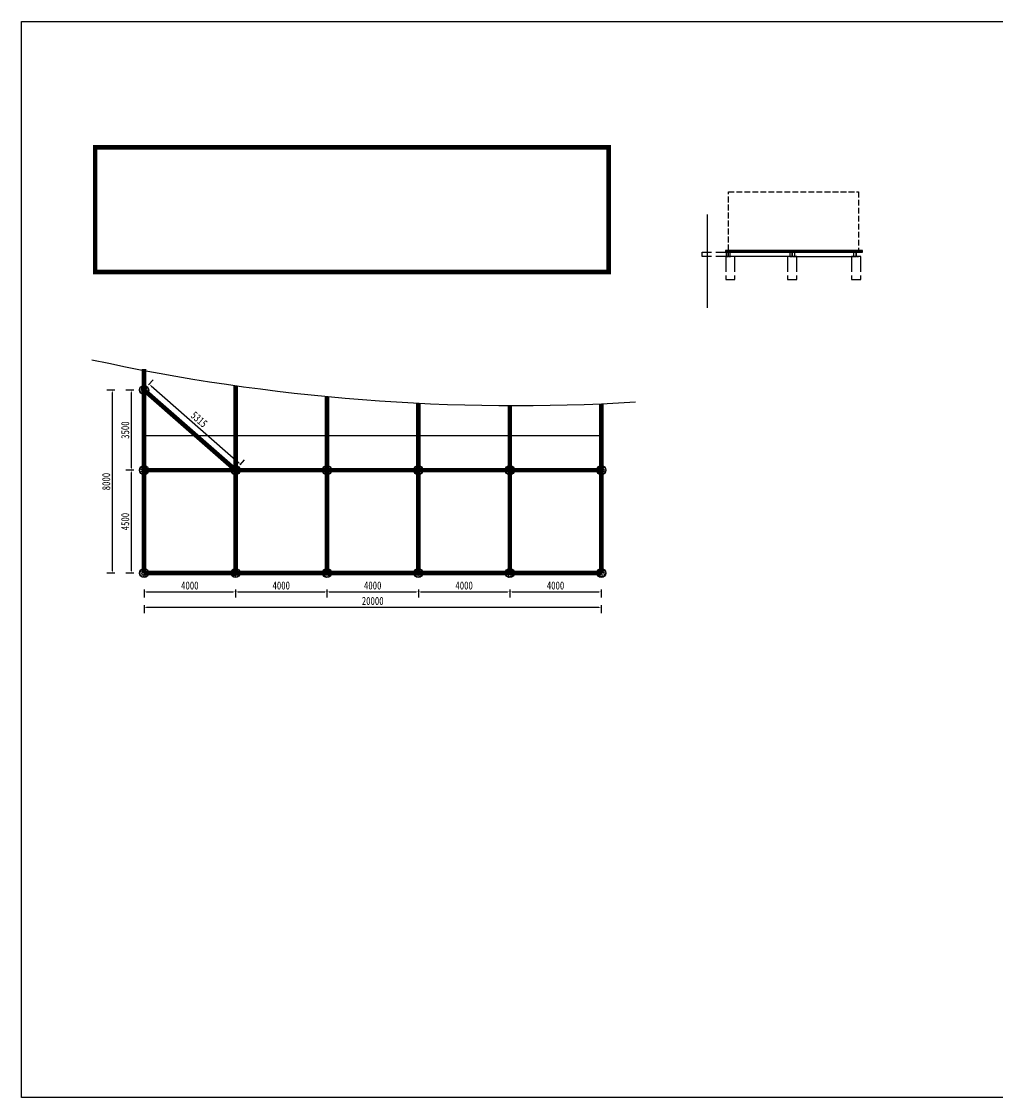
# Model space of a CAD drawing. Header units: millimetres. Extents: x -2018967 to 3675, y -751 to 1571936.
# Drawn here: x -1436152 to -1393454, y 1300032 to 1347077 of the extents above; entities that cross this region are included whole.
import ezdxf

# ---------------------------------------------------------------- set-up
doc = ezdxf.new("R2010")
doc.units = ezdxf.units.MM
doc.header["$LTSCALE"] = 1000
doc.linetypes.add('-6_350_HOLE$0$DASH', pattern=[0.35, 0.25, -0.1])
doc.layers.get('0').update_dxf_attribs({"linetype": 'CONTINUOUS'})
doc.layers.get('DEFPOINTS').update_dxf_attribs({"linetype": 'CONTINUOUS'})
doc.layers.add('W-STEEL_FRAME钢架', color=3, linetype='CONTINUOUS')
doc.layers.add('W-WOOD_FLOOR木地板', color=30, linetype='CONTINUOUS')
doc.styles.add('STANDARD_T3', font='simplex.shx', dxfattribs={"width": 0.7, "bigfont": 'gbcbig.shx'})
doc.styles.add('黑体', font='simhei.ttf', dxfattribs={"width": 0.8})
doc.dimstyles.new('W&&100', dxfattribs={"dimtxt": 350, "dimasz": 100, "dimexe": 250, "dimexo": 300, "dimgap": 100, "dimtad": 1, "dimdec": 0, "dimzin": 0, "dimdsep": 46, "dimtxsty": 'STANDARD_T3', "dimcen": 0.09, "dimclrd": 1, "dimclre": 1, "dimclrt": 7, "dimazin": 2, "dimtfac": 1, "dimtdec": 0, "dimtix": 1, "dimtmove": 2, "dimatfit": 3, "dimfxl": 100, "dimtolj": 1, "dimtzin": 0, "dimarcsym": 0})

# ---------------------------------------------------------------- blocks, each defined once
blk = doc.blocks.new('*D277')
at = {"color": 1, "lineweight": -2, "transparency": 16777216}
for p, q in [((-1432067, 1330962), (-1432417, 1330962)), ((-1432167, 1323063), (-1432167, 1330862)), ((-1432067, 1322963), (-1432417, 1322963))]:
    blk.add_line(p, q, dxfattribs=at)
at = {"color": 1, "transparency": 16777216}
for points in [[(-1432183, 1330862), (-1432150, 1330862), (-1432167, 1330962)], [(-1432183, 1323063), (-1432150, 1323063), (-1432167, 1322963)]]:
    blk.add_solid(points, dxfattribs=at)
at = {"layer": 'DEFPOINTS', "color": 0, "transparency": 16777216}
for p in [(-1432167, 1330962), (-1430788, 1330962), (-1430788, 1322963)]:
    blk.add_point(p, dxfattribs=at)
at = {"color": 7, "transparency": 16777216, "insert": (-1432444, 1326962), "char_height": 350, "attachment_point": 5, "rotation": 90, "style": '黑体'}
blk.add_mtext('\\A1;8000', dxfattribs=at)
blk = doc.blocks.new('*D281')
at = {"color": 1, "lineweight": -2, "transparency": 16777216}
for p, q in [((-1430788, 1322239), (-1430788, 1321889)), ((-1430688, 1322139), (-1426888, 1322139)), ((-1426788, 1322239), (-1426788, 1321889))]:
    blk.add_line(p, q, dxfattribs=at)
at = {"color": 1, "transparency": 16777216}
for points in [[(-1430688, 1322155), (-1430688, 1322122), (-1430788, 1322139)], [(-1426888, 1322155), (-1426888, 1322122), (-1426788, 1322139)]]:
    blk.add_solid(points, dxfattribs=at)
at = {"layer": 'DEFPOINTS', "color": 0, "transparency": 16777216}
for p in [(-1430788, 1322963), (-1426788, 1322962), (-1426788, 1322139)]:
    blk.add_point(p, dxfattribs=at)
at = {"color": 7, "transparency": 16777216, "insert": (-1428788, 1322416), "char_height": 350, "attachment_point": 5, "style": '黑体'}
blk.add_mtext('\\A1;4000', dxfattribs=at)
blk = doc.blocks.new('直径400柱基')
h = blk.add_hatch()
h.set_pattern_fill('混凝土', color=252, scale=10)
h.set_pattern_definition([(50, (-1583666.74, -2317601.25), (71.7260183, -6.2752135), [7.5, -82.5]), (355, (-1583666.74, -2317601.25), (-13.8751334, 75.2192134), [6, -66]), (100.4514, (-1583660.764, -2317601.77), (57.8509382, 68.9439542), [6.374019, -70.1142112]), (46.1842, (-1583666.74, -2317581.25), (106.724105, -16.5519014), [11.25, -123.75]), (96.6356, (-1583657.85, -2317582.63), (93.4662706, 97.411787), [9.561029, -105.1713]), (351.1842, (-1583666.74, -2317581.25), (93.4661945, 97.41186), [9, -99]), (21, (-1583656.74, -2317586.25), (59.6907052, -40.2618891), [7.5, -82.5]), (326, (-1583656.74, -2317586.25), (24.3315332, 72.5150045), [6, -66]), (71.4514, (-1583651.77, -2317589.605), (84.0222629, 32.2530497), [6.374019, -70.1142112]), (37.5, (-1583666.74, -2317601.25), (1.21598553, 33.28938538), [0, -65.2, 0, -67, 0, -66.25]), (7.5, (-1583666.74, -2317601.25), (26.30695374, 39.4411712), [0, -38.2, 0, -63.7, 0, -25.25]), (327.5, (-1583689.04, -2317601.25), (53.38224362, -2.25548717), [0, -25, 0, -78, 0, -103.5]), (317.5, (-1583699.04, -2317601.25), (58.3186169, 10.0104982), [0, -32.5, 0, -51.8, 0, -73.5])])
h.paths.add_polyline_path([(200, 0, 1), (-200, 0, 1)])
blk.add_circle((0, 0), 200)
blk = doc.blocks.new('*U288')
blk.add_blockref('直径400柱基', (0, 0))
blk = doc.blocks.new('*U289')
at = {"color": 0, "linetype": 'ByBlock', "lineweight": -2, "transparency": 16777216}
for p in [(0, 4500), (0, 0)]:
    blk.add_blockref('*U288', p, dxfattribs=at)
blk = doc.blocks.new('*D291')
at = {"color": 1, "lineweight": -2, "transparency": 16777216}
for p, q in [((-1431237, 1327462), (-1431587, 1327462)), ((-1431337, 1323062), (-1431337, 1327362)), ((-1431237, 1322962), (-1431587, 1322962))]:
    blk.add_line(p, q, dxfattribs=at)
at = {"color": 1, "transparency": 16777216}
for points in [[(-1431354, 1327362), (-1431320, 1327362), (-1431337, 1327462)], [(-1431354, 1323062), (-1431320, 1323062), (-1431337, 1322962)]]:
    blk.add_solid(points, dxfattribs=at)
at = {"layer": 'DEFPOINTS', "color": 0, "transparency": 16777216}
for p in [(-1431337, 1327462), (-1430788, 1327462), (-1430788, 1322962)]:
    blk.add_point(p, dxfattribs=at)
at = {"color": 7, "transparency": 16777216, "insert": (-1431614, 1325212), "char_height": 350, "attachment_point": 5, "rotation": 90, "style": '黑体'}
blk.add_mtext('\\A1;4500', dxfattribs=at)
blk = doc.blocks.new('*D292')
at = {"color": 1, "lineweight": -2, "transparency": 16777216}
for p, q in [((-1431237, 1330962), (-1431587, 1330962)), ((-1431337, 1327562), (-1431337, 1330862)), ((-1431237, 1327462), (-1431587, 1327462))]:
    blk.add_line(p, q, dxfattribs=at)
at = {"color": 1, "transparency": 16777216}
for points in [[(-1431354, 1330862), (-1431320, 1330862), (-1431337, 1330962)], [(-1431354, 1327562), (-1431320, 1327562), (-1431337, 1327462)]]:
    blk.add_solid(points, dxfattribs=at)
at = {"layer": 'DEFPOINTS', "color": 0, "transparency": 16777216}
for p in [(-1431337, 1330962), (-1430788, 1330962), (-1430788, 1327462)]:
    blk.add_point(p, dxfattribs=at)
at = {"color": 7, "transparency": 16777216, "insert": (-1431614, 1329212), "char_height": 350, "attachment_point": 5, "rotation": 90, "style": '黑体'}
blk.add_mtext('\\A1;3500', dxfattribs=at)
blk = doc.blocks.new('*D306')
at = {"color": 1, "lineweight": -2, "transparency": 16777216}
for p, q in [((-1430788, 1321564), (-1430788, 1321214)), ((-1410788, 1321564), (-1410788, 1321214)), ((-1430688, 1321464), (-1410888, 1321464))]:
    blk.add_line(p, q, dxfattribs=at)
at = {"color": 1, "transparency": 16777216}
for points in [[(-1430688, 1321480), (-1430688, 1321447), (-1430788, 1321464)], [(-1410888, 1321480), (-1410888, 1321447), (-1410788, 1321464)]]:
    blk.add_solid(points, dxfattribs=at)
at = {"layer": 'DEFPOINTS', "color": 0, "transparency": 16777216}
for p in [(-1430788, 1322962), (-1410788, 1322962), (-1410788, 1321464)]:
    blk.add_point(p, dxfattribs=at)
at = {"color": 7, "transparency": 16777216, "insert": (-1420788, 1321741), "char_height": 350, "attachment_point": 5, "style": '黑体'}
blk.add_mtext('\\A1;20000', dxfattribs=at)
blk = doc.blocks.new('HW200a')
at = {"layer": 'W-STEEL_FRAME钢架'}
blk.add_lwpolyline([(-1440883, 1205965), (-1440803, 1205965), (-1440803, 1205953), (-1441003, 1205953), (-1441003, 1205965), (-1440923, 1205965, 0.414214), (-1440907, 1205981), (-1440907, 1206125, 0.414214), (-1440923, 1206141), (-1441003, 1206141), (-1441003, 1206153), (-1440803, 1206153), (-1440803, 1206141), (-1440883, 1206141, 0.414214), (-1440899, 1206125), (-1440899, 1205981, 0.414214)], format="xyb", close=True, dxfattribs=at)
blk = doc.blocks.new('*U371')
at = {"layer": 'W-STEEL_FRAME钢架'}
blk.add_blockref('HW200a', (1440903, -1206053), dxfattribs=at)
blk = doc.blocks.new('*U372')
at = {"color": 0, "linetype": 'ByBlock', "lineweight": -2, "transparency": 16777216}
for p in [(0, 0), (2800, 0), (5600, 0)]:
    blk.add_blockref('*U371', p, dxfattribs=at)
blk = doc.blocks.new('*U373')
for points in [[(174, -167), (174, 500), (-226, 500), (-226, -167)], [(-226, -328), (-226, -500), (174, -500), (174, -328)]]:
    blk.add_lwpolyline(points)
blk = doc.blocks.new('*U374')
at = {"color": 0, "linetype": 'ByBlock', "lineweight": -2, "transparency": 16777216}
for p in [(0, 0), (2800, 0)]:
    blk.add_blockref('*U373', p, dxfattribs=at)
blk = doc.blocks.new('*U375')
at = {"layer": 'W-WOOD_FLOOR木地板'}
blk.add_lwpolyline([(-70, -12), (70, -12), (70, 12), (-70, 12)], close=True, dxfattribs=at)
blk = doc.blocks.new('*U376')
at = {"color": 0, "linetype": 'ByBlock', "lineweight": -2, "transparency": 16777216}
for p in [(0, 0), (143, 0), (286, 0), (429, 0), (572, 0), (715, 0), (858, 0), (1001, 0), (1144, 0), (1287, 0), (1430, 0), (1573, 0), (1716, 0), (1859, 0), (2002, 0), (2145, 0), (2288, 0), (2431, 0), (2574, 0), (2717, 0), (2860, 0), (3003, 0), (3146, 0), (3289, 0), (3432, 0), (3575, 0), (3718, 0), (3861, 0), (4004, 0), (4147, 0), (4290, 0), (4433, 0), (4576, 0), (4719, 0), (4862, 0), (5005, 0), (5148, 0), (5291, 0), (5434, 0), (5577, 0), (5720, 0), (5863, 0)]:
    blk.add_blockref('*U375', p, dxfattribs=at)
blk = doc.blocks.new('*D1006')
at = {"color": 1, "lineweight": -2, "transparency": 16777216}
for p, q in [((-1426788, 1322239), (-1426788, 1321889)), ((-1426688, 1322139), (-1422888, 1322139)), ((-1422788, 1322239), (-1422788, 1321889))]:
    blk.add_line(p, q, dxfattribs=at)
at = {"color": 1, "transparency": 16777216}
for points in [[(-1426688, 1322155), (-1426688, 1322122), (-1426788, 1322139)], [(-1422888, 1322155), (-1422888, 1322122), (-1422788, 1322139)]]:
    blk.add_solid(points, dxfattribs=at)
at = {"layer": 'DEFPOINTS', "color": 0, "transparency": 16777216}
for p in [(-1426788, 1322962), (-1422788, 1322962), (-1422788, 1322139)]:
    blk.add_point(p, dxfattribs=at)
at = {"color": 7, "transparency": 16777216, "insert": (-1424788, 1322416), "char_height": 350, "attachment_point": 5, "style": '黑体'}
blk.add_mtext('\\A1;4000', dxfattribs=at)
blk = doc.blocks.new('*D1007')
at = {"color": 1, "lineweight": -2, "transparency": 16777216}
for p, q in [((-1422788, 1322239), (-1422788, 1321889)), ((-1422688, 1322139), (-1418888, 1322139)), ((-1418788, 1322239), (-1418788, 1321889))]:
    blk.add_line(p, q, dxfattribs=at)
at = {"color": 1, "transparency": 16777216}
for points in [[(-1422688, 1322155), (-1422688, 1322122), (-1422788, 1322139)], [(-1418888, 1322155), (-1418888, 1322122), (-1418788, 1322139)]]:
    blk.add_solid(points, dxfattribs=at)
at = {"layer": 'DEFPOINTS', "color": 0, "transparency": 16777216}
for p in [(-1422788, 1322962), (-1418788, 1322962), (-1418788, 1322139)]:
    blk.add_point(p, dxfattribs=at)
at = {"color": 7, "transparency": 16777216, "insert": (-1420788, 1322416), "char_height": 350, "attachment_point": 5, "style": '黑体'}
blk.add_mtext('\\A1;4000', dxfattribs=at)
blk = doc.blocks.new('*D1008')
at = {"color": 1, "lineweight": -2, "transparency": 16777216}
for p, q in [((-1418788, 1322239), (-1418788, 1321889)), ((-1418688, 1322139), (-1414888, 1322139)), ((-1414788, 1322239), (-1414788, 1321889))]:
    blk.add_line(p, q, dxfattribs=at)
at = {"color": 1, "transparency": 16777216}
for points in [[(-1418688, 1322155), (-1418688, 1322122), (-1418788, 1322139)], [(-1414888, 1322155), (-1414888, 1322122), (-1414788, 1322139)]]:
    blk.add_solid(points, dxfattribs=at)
at = {"layer": 'DEFPOINTS', "color": 0, "transparency": 16777216}
for p in [(-1418788, 1322962), (-1414788, 1322962), (-1414788, 1322139)]:
    blk.add_point(p, dxfattribs=at)
at = {"color": 7, "transparency": 16777216, "insert": (-1416788, 1322416), "char_height": 350, "attachment_point": 5, "style": '黑体'}
blk.add_mtext('\\A1;4000', dxfattribs=at)
blk = doc.blocks.new('*D1009')
at = {"color": 1, "lineweight": -2, "transparency": 16777216}
for p, q in [((-1414788, 1322239), (-1414788, 1321889)), ((-1414688, 1322139), (-1410888, 1322139)), ((-1410788, 1322239), (-1410788, 1321889))]:
    blk.add_line(p, q, dxfattribs=at)
at = {"color": 1, "transparency": 16777216}
for points in [[(-1414688, 1322155), (-1414688, 1322122), (-1414788, 1322139)], [(-1410888, 1322155), (-1410888, 1322122), (-1410788, 1322139)]]:
    blk.add_solid(points, dxfattribs=at)
at = {"layer": 'DEFPOINTS', "color": 0, "transparency": 16777216}
for p in [(-1414788, 1322962), (-1410788, 1322962), (-1410788, 1322139)]:
    blk.add_point(p, dxfattribs=at)
at = {"color": 7, "transparency": 16777216, "insert": (-1412788, 1322416), "char_height": 350, "attachment_point": 5, "style": '黑体'}
blk.add_mtext('\\A1;4000', dxfattribs=at)
blk = doc.blocks.new('*U1010')
blk.add_blockref('直径400柱基', (0, 0))
blk = doc.blocks.new('*U1011')
at = {"color": 0, "linetype": 'ByBlock', "lineweight": -2, "transparency": 16777216}
for p in [(0, 4500), (4000, 4500), (8000, 4500), (12000, 4500), (16000, 4500), (0, 0), (4000, 0), (8000, 0), (12000, 0), (16000, 0)]:
    blk.add_blockref('*U1010', p, dxfattribs=at)
blk = doc.blocks.new('*U1013')
blk.add_blockref('直径400柱基', (0, 0))
blk = doc.blocks.new('*U1014')
at = {"color": 0, "linetype": 'ByBlock', "lineweight": -2, "transparency": 16777216}
blk.add_blockref('*U1013', (0, 0), dxfattribs=at)
blk = doc.blocks.new('*D1015')
at = {"color": 1, "lineweight": -2, "transparency": 16777216}
for p, q in [((-1430590, 1331188), (-1430397, 1331409)), ((-1430486, 1331155), (-1426637, 1327787)), ((-1426590, 1327688), (-1426397, 1327909))]:
    blk.add_line(p, q, dxfattribs=at)
at = {"color": 1, "transparency": 16777216}
for points in [[(-1430475, 1331168), (-1430497, 1331142), (-1430561, 1331221)], [(-1426626, 1327799), (-1426648, 1327774), (-1426561, 1327721)]]:
    blk.add_solid(points, dxfattribs=at)
at = {"layer": 'DEFPOINTS', "color": 0, "transparency": 16777216}
for p in [(-1430788, 1330962), (-1426561, 1327721), (-1426788, 1327462)]:
    blk.add_point(p, dxfattribs=at)
at = {"color": 7, "transparency": 16777216, "insert": (-1428380, 1329678), "char_height": 350, "attachment_point": 5, "rotation": 318.8141, "style": '黑体'}
blk.add_mtext('\\A1;5315', dxfattribs=at)
blk = doc.blocks.new('*U1024')
for points in [[(174, -167), (174, 500), (-226, 500), (-226, -167)], [(-226, -328), (-226, -500), (174, -500), (174, -328)]]:
    blk.add_lwpolyline(points)
blk = doc.blocks.new('*U1025')
at = {"color": 0, "linetype": 'ByBlock', "lineweight": -2, "transparency": 16777216}
blk.add_blockref('*U1024', (0, 0), dxfattribs=at)

msp = doc.modelspace()

# ---------------------------------------------------------------- linework, layer by layer
for points in [[(-1436151.7, 1347076.6), (-1264955.7, 1347076.6), (-1264955.7, 1300032.5), (-1436151.7, 1300032.5)], [(-1405360.1, 1336996.8), (-1399360.1, 1336996.8), (-1399360.1, 1337046.8), (-1405360.1, 1337046.8)], [(-1430787.7, 1322962.3), (-1410787.7, 1322962.3), (-1410787.7, 1328962.3), (-1430787.7, 1328962.3)]]:
    msp.add_lwpolyline(points, close=True)
at = {"color": 6, "linetype": '-6_350_HOLE$0$DASH', "const_width": 200}
msp.add_lwpolyline([(-1432931.1, 1336123.1), (-1410466.9, 1336123.1), (-1410466.9, 1341579.7), (-1432931.1, 1341579.7)], close=True, dxfattribs=at)
at = {"linetype": '-6_350_HOLE$0$DASH'}
msp.add_lwpolyline([(-1405217.1, 1337070.8), (-1405217.1, 1339636.9), (-1399536.9, 1339636.9), (-1399536.9, 1337070.8)], dxfattribs=at)
for points in [[(-1406154.2, 1338633), (-1406154.2, 1334556.8)], [(-1405958.9, 1336796.8), (-1406373.7, 1336796.8), (-1406373.7, 1336996.8), (-1405958.9, 1336996.8)], [(-1405772.4, 1336996.8), (-1405321.6, 1336996.8), (-1405321.6, 1336796.8), (-1405772.4, 1336796.8)]]:
    msp.add_lwpolyline(points)
msp.add_lwpolyline([(-1433068, 1332290.4, 0.0688839), (-1409286.5, 1330442.5)], format="xyb")
at = {"layer": 'W-STEEL_FRAME钢架'}
for points in [[(-1405146.9, 1336996.8), (-1402536.9, 1336996.8), (-1402536.9, 1336796.8), (-1405146.9, 1336796.8)], [(-1399736.9, 1336996.8), (-1402336.9, 1336996.8), (-1402336.9, 1336796.8), (-1399736.9, 1336796.8)]]:
    msp.add_lwpolyline(points, close=True, dxfattribs=at)
at = {"layer": 'W-STEEL_FRAME钢架', "color": 2, "const_width": 200}
for points in [[(-1430787.7, 1331879.2), (-1430787.7, 1322962.3)], [(-1426787.7, 1331157.9), (-1426787.7, 1322962.3)], [(-1422787.7, 1330681.5), (-1422787.7, 1322962.3)], [(-1418787.7, 1330391.6), (-1418787.7, 1322962.3)], [(-1410787.7, 1330365.3), (-1410787.7, 1322962.3)], [(-1414787.7, 1330286.4), (-1414787.7, 1322962.3)]]:
    msp.add_lwpolyline(points, dxfattribs=at)
at = {"layer": 'W-STEEL_FRAME钢架', "color": 1, "const_width": 200}
for points in [[(-1430787.7, 1330962.3), (-1426787.7, 1327462.3)], [(-1410787.7, 1327462.3), (-1430787.7, 1327462.3)], [(-1410787.7, 1322962.3), (-1430787.7, 1322962.3)]]:
    msp.add_lwpolyline(points, dxfattribs=at)

# ---------------------------------------------------------------- block references
for name, p in [('*U376', (-1405290.1, 1337058.8)), ('*U372', (-1405236.9, 1336896.8)), ('*U1025', (-1405114.3, 1336296.8)), ('*U374', (-1402411.1, 1336296.8)), ('*U1014', (-1430787.7, 1330962.3)), ('*U289', (-1430787.7, 1322962.3)), ('*U1011', (-1426787.7, 1322962.3))]:
    msp.add_blockref(name, p)

# ---------------------------------------------------------------- dimensions: what is measured, and where the dimension line sits
dim = msp.add_aligned_dim(p1=(-1430787.7, 1330962.3), p2=(-1426787.7, 1327462.3), distance=343.6, dimstyle='W&&100', override={"dimtxsty": '黑体', "dimfxlon": 1})
dim.commit()
dim.dimension.update_dxf_attribs({"geometry": '*D1015', "text_midpoint": (-1428380.3, 1329677.8)})
for base, p1, p2, picture, middle in [((-1432166.8, 1330962.3), (-1430787.7, 1322962.5), (-1430787.7, 1330962.3), '*D277', (-1432443.8, 1326962.4)), ((-1431337, 1330962.3), (-1430787.7, 1327462.3), (-1430787.7, 1330962.3), '*D292', (-1431614, 1329212.3)), ((-1431337, 1327462.3), (-1430787.7, 1322962.3), (-1430787.7, 1327462.3), '*D291', (-1431614, 1325212.3))]:
    dim = msp.add_linear_dim(base=base, p1=p1, p2=p2, angle=90, dimstyle='W&&100', override={"dimtxsty": '黑体', "dimfxlon": 1})
    dim.commit()
    dim.dimension.update_dxf_attribs({"geometry": picture, "text_midpoint": middle})
for base, p1, p2, picture, middle in [((-1426787.7, 1322138.7), (-1430787.7, 1322962.5), (-1426787.7, 1322962.3), '*D281', (-1428787.7, 1322415.6)), ((-1410787.7, 1321463.5), (-1430787.7, 1322962.3), (-1410787.7, 1322962.3), '*D306', (-1420787.7, 1321740.5)), ((-1422787.7, 1322138.7), (-1426787.7, 1322962.3), (-1422787.7, 1322962.3), '*D1006', (-1424787.7, 1322415.6)), ((-1418787.7, 1322138.7), (-1422787.7, 1322962.3), (-1418787.7, 1322962.3), '*D1007', (-1420787.7, 1322415.6)), ((-1414787.7, 1322138.7), (-1418787.7, 1322962.3), (-1414787.7, 1322962.3), '*D1008', (-1416787.7, 1322415.6)), ((-1410787.7, 1322138.7), (-1414787.7, 1322962.3), (-1410787.7, 1322962.3), '*D1009', (-1412787.7, 1322415.6))]:
    dim = msp.add_linear_dim(base=base, p1=p1, p2=p2, dimstyle='W&&100', override={"dimtxsty": '黑体', "dimfxlon": 1})
    dim.commit()
    dim.dimension.update_dxf_attribs({"geometry": picture, "text_midpoint": middle})

doc.saveas('drawing.dxf')
